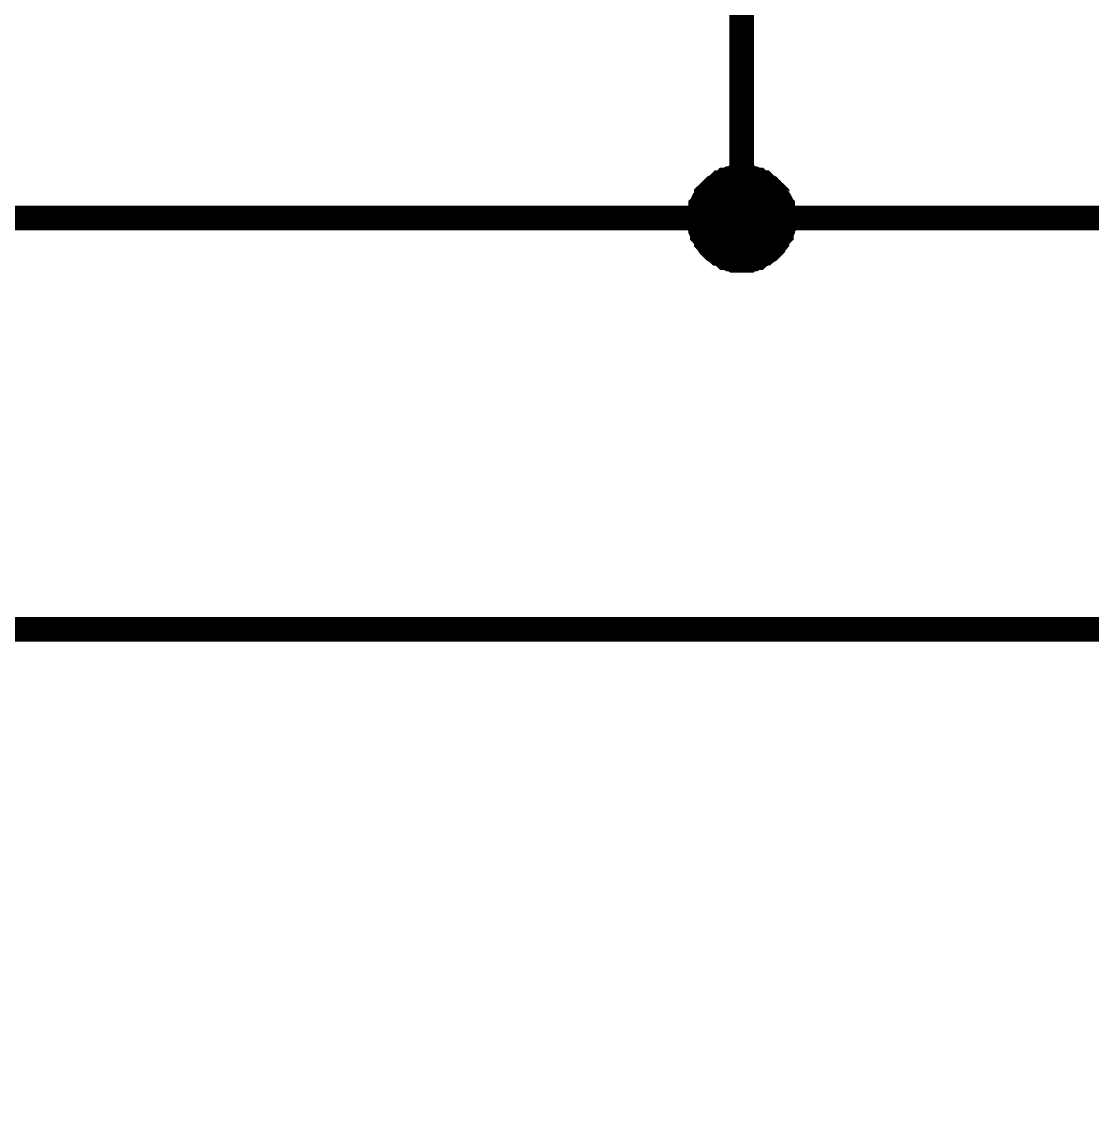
# Model space of a CAD drawing. Header units: millimetres. Extents: x -2024 to 917, y -725 to 13.
# Drawn here: x -1907.67 to -1894.66, y -197.52 to -184.27 of the extents above; entities that cross this region are included whole.
import ezdxf

# ---------------------------------------------------------------- set-up
doc = ezdxf.new("R2010")
doc.units = ezdxf.units.MM

msp = doc.modelspace()

# ---------------------------------------------------------------- linework, layer by layer
at = {"color": 7}
for points, const_width in [([(-1898.921, -176.673), (-1898.921, -186.658), (-1886.425, -186.658), (-1886.425, -176.673)], 0.3), ([(-1899.434, -186.658), (-1899.434, -186.641), (-1899.434, -186.608), (-1899.434, -186.592), (-1899.418, -186.559), (-1899.418, -186.542), (-1899.418, -186.509), (-1899.401, -186.492), (-1899.401, -186.476), (-1899.385, -186.443), (-1899.368, -186.426), (-1899.352, -186.41), (-1899.352, -186.376), (-1899.335, -186.36), (-1899.318, -186.343), (-1899.302, -186.327), (-1899.285, -186.31), (-1899.269, -186.294), (-1899.252, -186.277), (-1899.219, -186.26), (-1899.203, -186.244), (-1899.186, -186.227), (-1899.169, -186.227), (-1899.136, -186.211), (-1899.12, -186.194), (-1899.103, -186.194), (-1899.07, -186.178), (-1899.054, -186.178), (-1899.021, -186.178), (-1899.004, -186.161), (-1898.971, -186.161), (-1898.954, -186.161), (-1898.921, -186.161)], 0.3), ([(-1899.434, -186.658), (-1899.434, -186.641), (-1899.434, -186.608), (-1899.434, -186.592), (-1899.418, -186.559), (-1899.418, -186.542), (-1899.418, -186.509), (-1899.401, -186.492), (-1899.401, -186.476), (-1899.385, -186.443), (-1899.368, -186.426), (-1899.352, -186.41), (-1899.352, -186.376), (-1899.335, -186.36), (-1899.318, -186.343), (-1899.302, -186.327), (-1899.285, -186.31), (-1899.269, -186.294), (-1899.252, -186.277), (-1899.219, -186.26), (-1899.203, -186.244), (-1899.186, -186.227), (-1899.169, -186.227), (-1899.136, -186.211), (-1899.12, -186.194), (-1899.103, -186.194), (-1899.07, -186.178), (-1899.054, -186.178), (-1899.021, -186.178), (-1899.004, -186.161), (-1898.971, -186.161), (-1898.954, -186.161), (-1898.921, -186.161)], 0.3), ([(-1899.434, -186.658), (-1899.434, -186.641), (-1899.434, -186.608), (-1899.434, -186.592), (-1899.418, -186.559), (-1899.418, -186.542), (-1899.418, -186.509), (-1899.401, -186.492), (-1899.401, -186.476), (-1899.385, -186.443), (-1899.368, -186.426), (-1899.352, -186.41), (-1899.352, -186.376), (-1899.335, -186.36), (-1899.318, -186.343), (-1899.302, -186.327), (-1899.285, -186.31), (-1899.269, -186.294), (-1899.252, -186.277), (-1899.219, -186.26), (-1899.203, -186.244), (-1899.186, -186.227), (-1899.169, -186.227), (-1899.136, -186.211), (-1899.12, -186.194), (-1899.103, -186.194), (-1899.07, -186.178), (-1899.054, -186.178), (-1899.021, -186.178), (-1899.004, -186.161), (-1898.971, -186.161), (-1898.954, -186.161), (-1898.921, -186.161)], 0.3), ([(-1899.434, -186.658), (-1899.434, -186.641), (-1899.434, -186.608), (-1899.434, -186.592), (-1899.418, -186.559), (-1899.418, -186.542), (-1899.418, -186.509), (-1899.401, -186.492), (-1899.401, -186.476), (-1899.385, -186.443), (-1899.368, -186.426), (-1899.352, -186.41), (-1899.352, -186.376), (-1899.335, -186.36), (-1899.318, -186.343), (-1899.302, -186.327), (-1899.285, -186.31), (-1899.269, -186.294), (-1899.252, -186.277), (-1899.219, -186.26), (-1899.203, -186.244), (-1899.186, -186.227), (-1899.169, -186.227), (-1899.136, -186.211), (-1899.12, -186.194), (-1899.103, -186.194), (-1899.07, -186.178), (-1899.054, -186.178), (-1899.021, -186.178), (-1899.004, -186.161), (-1898.971, -186.161), (-1898.954, -186.161), (-1898.921, -186.161)], 0.3), ([(-1898.921, -186.161), (-1898.921, -186.161)], 0.3), ([(-1898.921, -186.161), (-1898.888, -186.161), (-1898.872, -186.161), (-1898.838, -186.161), (-1898.822, -186.178), (-1898.789, -186.178), (-1898.772, -186.178), (-1898.739, -186.194), (-1898.723, -186.194), (-1898.706, -186.211), (-1898.673, -186.227), (-1898.656, -186.227), (-1898.64, -186.244), (-1898.623, -186.26), (-1898.59, -186.277), (-1898.574, -186.294), (-1898.557, -186.31), (-1898.541, -186.327), (-1898.524, -186.343), (-1898.507, -186.36), (-1898.491, -186.376), (-1898.491, -186.41), (-1898.474, -186.426), (-1898.458, -186.443), (-1898.441, -186.476), (-1898.441, -186.492), (-1898.425, -186.509), (-1898.425, -186.542), (-1898.425, -186.559), (-1898.408, -186.592), (-1898.408, -186.608), (-1898.408, -186.641), (-1898.408, -186.658)], 0.3), ([(-1898.921, -186.161), (-1898.921, -186.161)], 0.3), ([(-1898.921, -186.161), (-1898.888, -186.161), (-1898.872, -186.161), (-1898.838, -186.161), (-1898.822, -186.178), (-1898.789, -186.178), (-1898.772, -186.178), (-1898.739, -186.194), (-1898.723, -186.194), (-1898.706, -186.211), (-1898.673, -186.227), (-1898.656, -186.227), (-1898.64, -186.244), (-1898.623, -186.26), (-1898.59, -186.277), (-1898.574, -186.294), (-1898.557, -186.31), (-1898.541, -186.327), (-1898.524, -186.343), (-1898.507, -186.36), (-1898.491, -186.376), (-1898.491, -186.41), (-1898.474, -186.426), (-1898.458, -186.443), (-1898.441, -186.476), (-1898.441, -186.492), (-1898.425, -186.509), (-1898.425, -186.542), (-1898.425, -186.559), (-1898.408, -186.592), (-1898.408, -186.608), (-1898.408, -186.641), (-1898.408, -186.658)], 0.3), ([(-1898.921, -186.161), (-1898.921, -186.161)], 0.3), ([(-1898.921, -186.161), (-1898.888, -186.161), (-1898.872, -186.161), (-1898.838, -186.161), (-1898.822, -186.178), (-1898.789, -186.178), (-1898.772, -186.178), (-1898.739, -186.194), (-1898.723, -186.194), (-1898.706, -186.211), (-1898.673, -186.227), (-1898.656, -186.227), (-1898.64, -186.244), (-1898.623, -186.26), (-1898.59, -186.277), (-1898.574, -186.294), (-1898.557, -186.31), (-1898.541, -186.327), (-1898.524, -186.343), (-1898.507, -186.36), (-1898.491, -186.376), (-1898.491, -186.41), (-1898.474, -186.426), (-1898.458, -186.443), (-1898.441, -186.476), (-1898.441, -186.492), (-1898.425, -186.509), (-1898.425, -186.542), (-1898.425, -186.559), (-1898.408, -186.592), (-1898.408, -186.608), (-1898.408, -186.641), (-1898.408, -186.658)], 0.3), ([(-1898.921, -186.161), (-1898.921, -186.161)], 0.3), ([(-1898.921, -186.161), (-1898.888, -186.161), (-1898.872, -186.161), (-1898.838, -186.161), (-1898.822, -186.178), (-1898.789, -186.178), (-1898.772, -186.178), (-1898.739, -186.194), (-1898.723, -186.194), (-1898.706, -186.211), (-1898.673, -186.227), (-1898.656, -186.227), (-1898.64, -186.244), (-1898.623, -186.26), (-1898.59, -186.277), (-1898.574, -186.294), (-1898.557, -186.31), (-1898.541, -186.327), (-1898.524, -186.343), (-1898.507, -186.36), (-1898.491, -186.376), (-1898.491, -186.41), (-1898.474, -186.426), (-1898.458, -186.443), (-1898.441, -186.476), (-1898.441, -186.492), (-1898.425, -186.509), (-1898.425, -186.542), (-1898.425, -186.559), (-1898.408, -186.592), (-1898.408, -186.608), (-1898.408, -186.641), (-1898.408, -186.658)], 0.3), ([(-1899.434, -186.658), (-1899.434, -186.641), (-1899.434, -186.608), (-1899.434, -186.592), (-1899.418, -186.559), (-1899.418, -186.542), (-1899.418, -186.509), (-1899.401, -186.492), (-1899.401, -186.476), (-1899.385, -186.443), (-1899.368, -186.426), (-1899.352, -186.41), (-1899.352, -186.376), (-1899.335, -186.36), (-1899.318, -186.343), (-1899.302, -186.327), (-1899.285, -186.31), (-1899.269, -186.294), (-1899.252, -186.277), (-1899.219, -186.26), (-1899.203, -186.244), (-1899.186, -186.227), (-1899.169, -186.227), (-1899.136, -186.211), (-1899.12, -186.194), (-1899.103, -186.194), (-1899.07, -186.178), (-1899.054, -186.178), (-1899.021, -186.178), (-1899.004, -186.161), (-1898.971, -186.161), (-1898.954, -186.161), (-1898.921, -186.161)], 0.0991), ([(-1899.434, -186.658), (-1899.434, -186.641), (-1899.434, -186.608), (-1899.434, -186.592), (-1899.418, -186.559), (-1899.418, -186.542), (-1899.418, -186.509), (-1899.401, -186.492), (-1899.401, -186.476), (-1899.385, -186.443), (-1899.368, -186.426), (-1899.352, -186.41), (-1899.352, -186.376), (-1899.335, -186.36), (-1899.318, -186.343), (-1899.302, -186.327), (-1899.285, -186.31), (-1899.269, -186.294), (-1899.252, -186.277), (-1899.219, -186.26), (-1899.203, -186.244), (-1899.186, -186.227), (-1899.169, -186.227), (-1899.136, -186.211), (-1899.12, -186.194), (-1899.103, -186.194), (-1899.07, -186.178), (-1899.054, -186.178), (-1899.021, -186.178), (-1899.004, -186.161), (-1898.971, -186.161), (-1898.954, -186.161), (-1898.921, -186.161)], 0.0991), ([(-1899.434, -186.658), (-1899.434, -186.641), (-1899.434, -186.608), (-1899.434, -186.592), (-1899.418, -186.559), (-1899.418, -186.542), (-1899.418, -186.509), (-1899.401, -186.492), (-1899.401, -186.476), (-1899.385, -186.443), (-1899.368, -186.426), (-1899.352, -186.41), (-1899.352, -186.376), (-1899.335, -186.36), (-1899.318, -186.343), (-1899.302, -186.327), (-1899.285, -186.31), (-1899.269, -186.294), (-1899.252, -186.277), (-1899.219, -186.26), (-1899.203, -186.244), (-1899.186, -186.227), (-1899.169, -186.227), (-1899.136, -186.211), (-1899.12, -186.194), (-1899.103, -186.194), (-1899.07, -186.178), (-1899.054, -186.178), (-1899.021, -186.178), (-1899.004, -186.161), (-1898.971, -186.161), (-1898.954, -186.161), (-1898.921, -186.161)], 0.0991), ([(-1899.434, -186.658), (-1899.434, -186.641), (-1899.434, -186.608), (-1899.434, -186.592), (-1899.418, -186.559), (-1899.418, -186.542), (-1899.418, -186.509), (-1899.401, -186.492), (-1899.401, -186.476), (-1899.385, -186.443), (-1899.368, -186.426), (-1899.352, -186.41), (-1899.352, -186.376), (-1899.335, -186.36), (-1899.318, -186.343), (-1899.302, -186.327), (-1899.285, -186.31), (-1899.269, -186.294), (-1899.252, -186.277), (-1899.219, -186.26), (-1899.203, -186.244), (-1899.186, -186.227), (-1899.169, -186.227), (-1899.136, -186.211), (-1899.12, -186.194), (-1899.103, -186.194), (-1899.07, -186.178), (-1899.054, -186.178), (-1899.021, -186.178), (-1899.004, -186.161), (-1898.971, -186.161), (-1898.954, -186.161), (-1898.921, -186.161)], 0.0991), ([(-1898.921, -186.161), (-1898.921, -186.161)], 0.0991), ([(-1898.921, -186.161), (-1898.888, -186.161), (-1898.872, -186.161), (-1898.838, -186.161), (-1898.822, -186.178), (-1898.789, -186.178), (-1898.772, -186.178), (-1898.739, -186.194), (-1898.723, -186.194), (-1898.706, -186.211), (-1898.673, -186.227), (-1898.656, -186.227), (-1898.64, -186.244), (-1898.623, -186.26), (-1898.59, -186.277), (-1898.574, -186.294), (-1898.557, -186.31), (-1898.541, -186.327), (-1898.524, -186.343), (-1898.507, -186.36), (-1898.491, -186.376), (-1898.491, -186.41), (-1898.474, -186.426), (-1898.458, -186.443), (-1898.441, -186.476), (-1898.441, -186.492), (-1898.425, -186.509), (-1898.425, -186.542), (-1898.425, -186.559), (-1898.408, -186.592), (-1898.408, -186.608), (-1898.408, -186.641), (-1898.408, -186.658)], 0.0991), ([(-1898.921, -186.161), (-1898.921, -186.161)], 0.0991), ([(-1898.921, -186.161), (-1898.888, -186.161), (-1898.872, -186.161), (-1898.838, -186.161), (-1898.822, -186.178), (-1898.789, -186.178), (-1898.772, -186.178), (-1898.739, -186.194), (-1898.723, -186.194), (-1898.706, -186.211), (-1898.673, -186.227), (-1898.656, -186.227), (-1898.64, -186.244), (-1898.623, -186.26), (-1898.59, -186.277), (-1898.574, -186.294), (-1898.557, -186.31), (-1898.541, -186.327), (-1898.524, -186.343), (-1898.507, -186.36), (-1898.491, -186.376), (-1898.491, -186.41), (-1898.474, -186.426), (-1898.458, -186.443), (-1898.441, -186.476), (-1898.441, -186.492), (-1898.425, -186.509), (-1898.425, -186.542), (-1898.425, -186.559), (-1898.408, -186.592), (-1898.408, -186.608), (-1898.408, -186.641), (-1898.408, -186.658)], 0.0991), ([(-1898.921, -186.161), (-1898.921, -186.161)], 0.0991), ([(-1898.921, -186.161), (-1898.888, -186.161), (-1898.872, -186.161), (-1898.838, -186.161), (-1898.822, -186.178), (-1898.789, -186.178), (-1898.772, -186.178), (-1898.739, -186.194), (-1898.723, -186.194), (-1898.706, -186.211), (-1898.673, -186.227), (-1898.656, -186.227), (-1898.64, -186.244), (-1898.623, -186.26), (-1898.59, -186.277), (-1898.574, -186.294), (-1898.557, -186.31), (-1898.541, -186.327), (-1898.524, -186.343), (-1898.507, -186.36), (-1898.491, -186.376), (-1898.491, -186.41), (-1898.474, -186.426), (-1898.458, -186.443), (-1898.441, -186.476), (-1898.441, -186.492), (-1898.425, -186.509), (-1898.425, -186.542), (-1898.425, -186.559), (-1898.408, -186.592), (-1898.408, -186.608), (-1898.408, -186.641), (-1898.408, -186.658)], 0.0991), ([(-1898.921, -186.161), (-1898.921, -186.161)], 0.0991), ([(-1898.921, -186.161), (-1898.888, -186.161), (-1898.872, -186.161), (-1898.838, -186.161), (-1898.822, -186.178), (-1898.789, -186.178), (-1898.772, -186.178), (-1898.739, -186.194), (-1898.723, -186.194), (-1898.706, -186.211), (-1898.673, -186.227), (-1898.656, -186.227), (-1898.64, -186.244), (-1898.623, -186.26), (-1898.59, -186.277), (-1898.574, -186.294), (-1898.557, -186.31), (-1898.541, -186.327), (-1898.524, -186.343), (-1898.507, -186.36), (-1898.491, -186.376), (-1898.491, -186.41), (-1898.474, -186.426), (-1898.458, -186.443), (-1898.441, -186.476), (-1898.441, -186.492), (-1898.425, -186.509), (-1898.425, -186.542), (-1898.425, -186.559), (-1898.408, -186.592), (-1898.408, -186.608), (-1898.408, -186.641), (-1898.408, -186.658)], 0.0991), ([(-1968.883, -221.663), (-1961.402, -221.663), (-1961.402, -186.658), (-1898.921, -186.658)], 0.3), ([(-1898.921, -187.171), (-1898.954, -187.171), (-1898.971, -187.171), (-1899.004, -187.171), (-1899.021, -187.155), (-1899.054, -187.155), (-1899.07, -187.155), (-1899.103, -187.138), (-1899.12, -187.138), (-1899.136, -187.122), (-1899.169, -187.105), (-1899.186, -187.088), (-1899.203, -187.088), (-1899.219, -187.072), (-1899.252, -187.055), (-1899.269, -187.039), (-1899.285, -187.022), (-1899.302, -187.006), (-1899.318, -186.989), (-1899.335, -186.956), (-1899.352, -186.939), (-1899.352, -186.923), (-1899.368, -186.906), (-1899.385, -186.873), (-1899.401, -186.857), (-1899.401, -186.84), (-1899.418, -186.807), (-1899.418, -186.79), (-1899.418, -186.757), (-1899.434, -186.741), (-1899.434, -186.708), (-1899.434, -186.691), (-1899.434, -186.658)], 0.3), ([(-1899.434, -186.658), (-1899.434, -186.658)], 0.3), ([(-1898.921, -187.171), (-1898.954, -187.171), (-1898.971, -187.171), (-1899.004, -187.171), (-1899.021, -187.155), (-1899.054, -187.155), (-1899.07, -187.155), (-1899.103, -187.138), (-1899.12, -187.138), (-1899.136, -187.122), (-1899.169, -187.105), (-1899.186, -187.088), (-1899.203, -187.088), (-1899.219, -187.072), (-1899.252, -187.055), (-1899.269, -187.039), (-1899.285, -187.022), (-1899.302, -187.006), (-1899.318, -186.989), (-1899.335, -186.956), (-1899.352, -186.939), (-1899.352, -186.923), (-1899.368, -186.906), (-1899.385, -186.873), (-1899.401, -186.857), (-1899.401, -186.84), (-1899.418, -186.807), (-1899.418, -186.79), (-1899.418, -186.757), (-1899.434, -186.741), (-1899.434, -186.708), (-1899.434, -186.691), (-1899.434, -186.658)], 0.3), ([(-1899.434, -186.658), (-1899.434, -186.658)], 0.3), ([(-1898.921, -187.171), (-1898.954, -187.171), (-1898.971, -187.171), (-1899.004, -187.171), (-1899.021, -187.155), (-1899.054, -187.155), (-1899.07, -187.155), (-1899.103, -187.138), (-1899.12, -187.138), (-1899.136, -187.122), (-1899.169, -187.105), (-1899.186, -187.088), (-1899.203, -187.088), (-1899.219, -187.072), (-1899.252, -187.055), (-1899.269, -187.039), (-1899.285, -187.022), (-1899.302, -187.006), (-1899.318, -186.989), (-1899.335, -186.956), (-1899.352, -186.939), (-1899.352, -186.923), (-1899.368, -186.906), (-1899.385, -186.873), (-1899.401, -186.857), (-1899.401, -186.84), (-1899.418, -186.807), (-1899.418, -186.79), (-1899.418, -186.757), (-1899.434, -186.741), (-1899.434, -186.708), (-1899.434, -186.691), (-1899.434, -186.658)], 0.3), ([(-1899.434, -186.658), (-1899.434, -186.658)], 0.3), ([(-1898.921, -187.171), (-1898.954, -187.171), (-1898.971, -187.171), (-1899.004, -187.171), (-1899.021, -187.155), (-1899.054, -187.155), (-1899.07, -187.155), (-1899.103, -187.138), (-1899.12, -187.138), (-1899.136, -187.122), (-1899.169, -187.105), (-1899.186, -187.088), (-1899.203, -187.088), (-1899.219, -187.072), (-1899.252, -187.055), (-1899.269, -187.039), (-1899.285, -187.022), (-1899.302, -187.006), (-1899.318, -186.989), (-1899.335, -186.956), (-1899.352, -186.939), (-1899.352, -186.923), (-1899.368, -186.906), (-1899.385, -186.873), (-1899.401, -186.857), (-1899.401, -186.84), (-1899.418, -186.807), (-1899.418, -186.79), (-1899.418, -186.757), (-1899.434, -186.741), (-1899.434, -186.708), (-1899.434, -186.691), (-1899.434, -186.658)], 0.3), ([(-1899.434, -186.658), (-1899.434, -186.658)], 0.3), ([(-1898.408, -186.658), (-1898.408, -186.691), (-1898.408, -186.708), (-1898.408, -186.741), (-1898.425, -186.757), (-1898.425, -186.79), (-1898.425, -186.807), (-1898.441, -186.84), (-1898.441, -186.857), (-1898.458, -186.873), (-1898.474, -186.906), (-1898.491, -186.923), (-1898.491, -186.939), (-1898.507, -186.956), (-1898.524, -186.989), (-1898.541, -187.006), (-1898.557, -187.022), (-1898.574, -187.039), (-1898.59, -187.055), (-1898.623, -187.072), (-1898.64, -187.088), (-1898.656, -187.088), (-1898.673, -187.105), (-1898.706, -187.122), (-1898.723, -187.138), (-1898.739, -187.138), (-1898.772, -187.155), (-1898.789, -187.155), (-1898.822, -187.155), (-1898.838, -187.171), (-1898.872, -187.171), (-1898.888, -187.171), (-1898.921, -187.171)], 0.3), ([(-1898.408, -186.658), (-1898.408, -186.691), (-1898.408, -186.708), (-1898.408, -186.741), (-1898.425, -186.757), (-1898.425, -186.79), (-1898.425, -186.807), (-1898.441, -186.84), (-1898.441, -186.857), (-1898.458, -186.873), (-1898.474, -186.906), (-1898.491, -186.923), (-1898.491, -186.939), (-1898.507, -186.956), (-1898.524, -186.989), (-1898.541, -187.006), (-1898.557, -187.022), (-1898.574, -187.039), (-1898.59, -187.055), (-1898.623, -187.072), (-1898.64, -187.088), (-1898.656, -187.088), (-1898.673, -187.105), (-1898.706, -187.122), (-1898.723, -187.138), (-1898.739, -187.138), (-1898.772, -187.155), (-1898.789, -187.155), (-1898.822, -187.155), (-1898.838, -187.171), (-1898.872, -187.171), (-1898.888, -187.171), (-1898.921, -187.171)], 0.3), ([(-1898.408, -186.658), (-1898.408, -186.691), (-1898.408, -186.708), (-1898.408, -186.741), (-1898.425, -186.757), (-1898.425, -186.79), (-1898.425, -186.807), (-1898.441, -186.84), (-1898.441, -186.857), (-1898.458, -186.873), (-1898.474, -186.906), (-1898.491, -186.923), (-1898.491, -186.939), (-1898.507, -186.956), (-1898.524, -186.989), (-1898.541, -187.006), (-1898.557, -187.022), (-1898.574, -187.039), (-1898.59, -187.055), (-1898.623, -187.072), (-1898.64, -187.088), (-1898.656, -187.088), (-1898.673, -187.105), (-1898.706, -187.122), (-1898.723, -187.138), (-1898.739, -187.138), (-1898.772, -187.155), (-1898.789, -187.155), (-1898.822, -187.155), (-1898.838, -187.171), (-1898.872, -187.171), (-1898.888, -187.171), (-1898.921, -187.171)], 0.3), ([(-1898.408, -186.658), (-1898.408, -186.691), (-1898.408, -186.708), (-1898.408, -186.741), (-1898.425, -186.757), (-1898.425, -186.79), (-1898.425, -186.807), (-1898.441, -186.84), (-1898.441, -186.857), (-1898.458, -186.873), (-1898.474, -186.906), (-1898.491, -186.923), (-1898.491, -186.939), (-1898.507, -186.956), (-1898.524, -186.989), (-1898.541, -187.006), (-1898.557, -187.022), (-1898.574, -187.039), (-1898.59, -187.055), (-1898.623, -187.072), (-1898.64, -187.088), (-1898.656, -187.088), (-1898.673, -187.105), (-1898.706, -187.122), (-1898.723, -187.138), (-1898.739, -187.138), (-1898.772, -187.155), (-1898.789, -187.155), (-1898.822, -187.155), (-1898.838, -187.171), (-1898.872, -187.171), (-1898.888, -187.171), (-1898.921, -187.171)], 0.3), ([(-1898.408, -186.658), (-1898.408, -186.658), (-1898.408, -186.658), (-1898.408, -186.658), (-1898.408, -186.658), (-1898.408, -186.658), (-1898.408, -186.658), (-1898.408, -186.658), (-1898.408, -186.658), (-1898.408, -186.658), (-1898.408, -186.658), (-1898.408, -186.658), (-1898.408, -186.658), (-1898.408, -186.658), (-1898.408, -186.658), (-1898.408, -186.658), (-1898.408, -186.658), (-1898.408, -186.658), (-1898.408, -186.658), (-1898.408, -186.658), (-1898.408, -186.658), (-1898.408, -186.658), (-1898.408, -186.658), (-1898.408, -186.658), (-1898.408, -186.658), (-1898.408, -186.658), (-1898.408, -186.658), (-1898.408, -186.658), (-1898.408, -186.658), (-1898.408, -186.658), (-1898.408, -186.658), (-1898.408, -186.658), (-1898.408, -186.658)], 0.3), ([(-1898.408, -186.658), (-1898.408, -186.658)], 0.3), ([(-1898.408, -186.658), (-1898.408, -186.658), (-1898.408, -186.658), (-1898.408, -186.658), (-1898.408, -186.658), (-1898.408, -186.658), (-1898.408, -186.658), (-1898.408, -186.658), (-1898.408, -186.658), (-1898.408, -186.658), (-1898.408, -186.658), (-1898.408, -186.658), (-1898.408, -186.658), (-1898.408, -186.658), (-1898.408, -186.658), (-1898.408, -186.658), (-1898.408, -186.658), (-1898.408, -186.658), (-1898.408, -186.658), (-1898.408, -186.658), (-1898.408, -186.658), (-1898.408, -186.658), (-1898.408, -186.658), (-1898.408, -186.658), (-1898.408, -186.658), (-1898.408, -186.658), (-1898.408, -186.658), (-1898.408, -186.658), (-1898.408, -186.658), (-1898.408, -186.658), (-1898.408, -186.658), (-1898.408, -186.658), (-1898.408, -186.658)], 0.3), ([(-1898.408, -186.658), (-1898.408, -186.658)], 0.3), ([(-1898.408, -186.658), (-1898.408, -186.658), (-1898.408, -186.658), (-1898.408, -186.658), (-1898.408, -186.658), (-1898.408, -186.658), (-1898.408, -186.658), (-1898.408, -186.658), (-1898.408, -186.658), (-1898.408, -186.658), (-1898.408, -186.658), (-1898.408, -186.658), (-1898.408, -186.658), (-1898.408, -186.658), (-1898.408, -186.658), (-1898.408, -186.658), (-1898.408, -186.658), (-1898.408, -186.658), (-1898.408, -186.658), (-1898.408, -186.658), (-1898.408, -186.658), (-1898.408, -186.658), (-1898.408, -186.658), (-1898.408, -186.658), (-1898.408, -186.658), (-1898.408, -186.658), (-1898.408, -186.658), (-1898.408, -186.658), (-1898.408, -186.658), (-1898.408, -186.658), (-1898.408, -186.658), (-1898.408, -186.658), (-1898.408, -186.658)], 0.3), ([(-1898.408, -186.658), (-1898.408, -186.658)], 0.3), ([(-1898.408, -186.658), (-1898.408, -186.658), (-1898.408, -186.658), (-1898.408, -186.658), (-1898.408, -186.658), (-1898.408, -186.658), (-1898.408, -186.658), (-1898.408, -186.658), (-1898.408, -186.658), (-1898.408, -186.658), (-1898.408, -186.658), (-1898.408, -186.658), (-1898.408, -186.658), (-1898.408, -186.658), (-1898.408, -186.658), (-1898.408, -186.658), (-1898.408, -186.658), (-1898.408, -186.658), (-1898.408, -186.658), (-1898.408, -186.658), (-1898.408, -186.658), (-1898.408, -186.658), (-1898.408, -186.658), (-1898.408, -186.658), (-1898.408, -186.658), (-1898.408, -186.658), (-1898.408, -186.658), (-1898.408, -186.658), (-1898.408, -186.658), (-1898.408, -186.658), (-1898.408, -186.658), (-1898.408, -186.658), (-1898.408, -186.658)], 0.3), ([(-1898.408, -186.658), (-1898.408, -186.658)], 0.3), ([(-1898.921, -187.171), (-1898.954, -187.171), (-1898.971, -187.171), (-1899.004, -187.171), (-1899.021, -187.155), (-1899.054, -187.155), (-1899.07, -187.155), (-1899.103, -187.138), (-1899.12, -187.138), (-1899.136, -187.122), (-1899.169, -187.105), (-1899.186, -187.088), (-1899.203, -187.088), (-1899.219, -187.072), (-1899.252, -187.055), (-1899.269, -187.039), (-1899.285, -187.022), (-1899.302, -187.006), (-1899.318, -186.989), (-1899.335, -186.956), (-1899.352, -186.939), (-1899.352, -186.923), (-1899.368, -186.906), (-1899.385, -186.873), (-1899.401, -186.857), (-1899.401, -186.84), (-1899.418, -186.807), (-1899.418, -186.79), (-1899.418, -186.757), (-1899.434, -186.741), (-1899.434, -186.708), (-1899.434, -186.691), (-1899.434, -186.658)], 0.0991), ([(-1899.434, -186.658), (-1899.434, -186.658)], 0.0991), ([(-1898.921, -187.171), (-1898.954, -187.171), (-1898.971, -187.171), (-1899.004, -187.171), (-1899.021, -187.155), (-1899.054, -187.155), (-1899.07, -187.155), (-1899.103, -187.138), (-1899.12, -187.138), (-1899.136, -187.122), (-1899.169, -187.105), (-1899.186, -187.088), (-1899.203, -187.088), (-1899.219, -187.072), (-1899.252, -187.055), (-1899.269, -187.039), (-1899.285, -187.022), (-1899.302, -187.006), (-1899.318, -186.989), (-1899.335, -186.956), (-1899.352, -186.939), (-1899.352, -186.923), (-1899.368, -186.906), (-1899.385, -186.873), (-1899.401, -186.857), (-1899.401, -186.84), (-1899.418, -186.807), (-1899.418, -186.79), (-1899.418, -186.757), (-1899.434, -186.741), (-1899.434, -186.708), (-1899.434, -186.691), (-1899.434, -186.658)], 0.0991), ([(-1899.434, -186.658), (-1899.434, -186.658)], 0.0991), ([(-1898.921, -187.171), (-1898.954, -187.171), (-1898.971, -187.171), (-1899.004, -187.171), (-1899.021, -187.155), (-1899.054, -187.155), (-1899.07, -187.155), (-1899.103, -187.138), (-1899.12, -187.138), (-1899.136, -187.122), (-1899.169, -187.105), (-1899.186, -187.088), (-1899.203, -187.088), (-1899.219, -187.072), (-1899.252, -187.055), (-1899.269, -187.039), (-1899.285, -187.022), (-1899.302, -187.006), (-1899.318, -186.989), (-1899.335, -186.956), (-1899.352, -186.939), (-1899.352, -186.923), (-1899.368, -186.906), (-1899.385, -186.873), (-1899.401, -186.857), (-1899.401, -186.84), (-1899.418, -186.807), (-1899.418, -186.79), (-1899.418, -186.757), (-1899.434, -186.741), (-1899.434, -186.708), (-1899.434, -186.691), (-1899.434, -186.658)], 0.0991), ([(-1899.434, -186.658), (-1899.434, -186.658)], 0.0991), ([(-1898.921, -187.171), (-1898.954, -187.171), (-1898.971, -187.171), (-1899.004, -187.171), (-1899.021, -187.155), (-1899.054, -187.155), (-1899.07, -187.155), (-1899.103, -187.138), (-1899.12, -187.138), (-1899.136, -187.122), (-1899.169, -187.105), (-1899.186, -187.088), (-1899.203, -187.088), (-1899.219, -187.072), (-1899.252, -187.055), (-1899.269, -187.039), (-1899.285, -187.022), (-1899.302, -187.006), (-1899.318, -186.989), (-1899.335, -186.956), (-1899.352, -186.939), (-1899.352, -186.923), (-1899.368, -186.906), (-1899.385, -186.873), (-1899.401, -186.857), (-1899.401, -186.84), (-1899.418, -186.807), (-1899.418, -186.79), (-1899.418, -186.757), (-1899.434, -186.741), (-1899.434, -186.708), (-1899.434, -186.691), (-1899.434, -186.658)], 0.0991), ([(-1899.434, -186.658), (-1899.434, -186.658)], 0.0991), ([(-1898.408, -186.658), (-1898.408, -186.691), (-1898.408, -186.708), (-1898.408, -186.741), (-1898.425, -186.757), (-1898.425, -186.79), (-1898.425, -186.807), (-1898.441, -186.84), (-1898.441, -186.857), (-1898.458, -186.873), (-1898.474, -186.906), (-1898.491, -186.923), (-1898.491, -186.939), (-1898.507, -186.956), (-1898.524, -186.989), (-1898.541, -187.006), (-1898.557, -187.022), (-1898.574, -187.039), (-1898.59, -187.055), (-1898.623, -187.072), (-1898.64, -187.088), (-1898.656, -187.088), (-1898.673, -187.105), (-1898.706, -187.122), (-1898.723, -187.138), (-1898.739, -187.138), (-1898.772, -187.155), (-1898.789, -187.155), (-1898.822, -187.155), (-1898.838, -187.171), (-1898.872, -187.171), (-1898.888, -187.171), (-1898.921, -187.171)], 0.0991), ([(-1898.408, -186.658), (-1898.408, -186.691), (-1898.408, -186.708), (-1898.408, -186.741), (-1898.425, -186.757), (-1898.425, -186.79), (-1898.425, -186.807), (-1898.441, -186.84), (-1898.441, -186.857), (-1898.458, -186.873), (-1898.474, -186.906), (-1898.491, -186.923), (-1898.491, -186.939), (-1898.507, -186.956), (-1898.524, -186.989), (-1898.541, -187.006), (-1898.557, -187.022), (-1898.574, -187.039), (-1898.59, -187.055), (-1898.623, -187.072), (-1898.64, -187.088), (-1898.656, -187.088), (-1898.673, -187.105), (-1898.706, -187.122), (-1898.723, -187.138), (-1898.739, -187.138), (-1898.772, -187.155), (-1898.789, -187.155), (-1898.822, -187.155), (-1898.838, -187.171), (-1898.872, -187.171), (-1898.888, -187.171), (-1898.921, -187.171)], 0.0991), ([(-1898.408, -186.658), (-1898.408, -186.691), (-1898.408, -186.708), (-1898.408, -186.741), (-1898.425, -186.757), (-1898.425, -186.79), (-1898.425, -186.807), (-1898.441, -186.84), (-1898.441, -186.857), (-1898.458, -186.873), (-1898.474, -186.906), (-1898.491, -186.923), (-1898.491, -186.939), (-1898.507, -186.956), (-1898.524, -186.989), (-1898.541, -187.006), (-1898.557, -187.022), (-1898.574, -187.039), (-1898.59, -187.055), (-1898.623, -187.072), (-1898.64, -187.088), (-1898.656, -187.088), (-1898.673, -187.105), (-1898.706, -187.122), (-1898.723, -187.138), (-1898.739, -187.138), (-1898.772, -187.155), (-1898.789, -187.155), (-1898.822, -187.155), (-1898.838, -187.171), (-1898.872, -187.171), (-1898.888, -187.171), (-1898.921, -187.171)], 0.0991), ([(-1898.408, -186.658), (-1898.408, -186.691), (-1898.408, -186.708), (-1898.408, -186.741), (-1898.425, -186.757), (-1898.425, -186.79), (-1898.425, -186.807), (-1898.441, -186.84), (-1898.441, -186.857), (-1898.458, -186.873), (-1898.474, -186.906), (-1898.491, -186.923), (-1898.491, -186.939), (-1898.507, -186.956), (-1898.524, -186.989), (-1898.541, -187.006), (-1898.557, -187.022), (-1898.574, -187.039), (-1898.59, -187.055), (-1898.623, -187.072), (-1898.64, -187.088), (-1898.656, -187.088), (-1898.673, -187.105), (-1898.706, -187.122), (-1898.723, -187.138), (-1898.739, -187.138), (-1898.772, -187.155), (-1898.789, -187.155), (-1898.822, -187.155), (-1898.838, -187.171), (-1898.872, -187.171), (-1898.888, -187.171), (-1898.921, -187.171)], 0.0991), ([(-1898.408, -186.658), (-1898.408, -186.658), (-1898.408, -186.658), (-1898.408, -186.658), (-1898.408, -186.658), (-1898.408, -186.658), (-1898.408, -186.658), (-1898.408, -186.658), (-1898.408, -186.658), (-1898.408, -186.658), (-1898.408, -186.658), (-1898.408, -186.658), (-1898.408, -186.658), (-1898.408, -186.658), (-1898.408, -186.658), (-1898.408, -186.658), (-1898.408, -186.658), (-1898.408, -186.658), (-1898.408, -186.658), (-1898.408, -186.658), (-1898.408, -186.658), (-1898.408, -186.658), (-1898.408, -186.658), (-1898.408, -186.658), (-1898.408, -186.658), (-1898.408, -186.658), (-1898.408, -186.658), (-1898.408, -186.658), (-1898.408, -186.658), (-1898.408, -186.658), (-1898.408, -186.658), (-1898.408, -186.658), (-1898.408, -186.658)], 0.0991), ([(-1898.408, -186.658), (-1898.408, -186.658)], 0.0991), ([(-1898.408, -186.658), (-1898.408, -186.658), (-1898.408, -186.658), (-1898.408, -186.658), (-1898.408, -186.658), (-1898.408, -186.658), (-1898.408, -186.658), (-1898.408, -186.658), (-1898.408, -186.658), (-1898.408, -186.658), (-1898.408, -186.658), (-1898.408, -186.658), (-1898.408, -186.658), (-1898.408, -186.658), (-1898.408, -186.658), (-1898.408, -186.658), (-1898.408, -186.658), (-1898.408, -186.658), (-1898.408, -186.658), (-1898.408, -186.658), (-1898.408, -186.658), (-1898.408, -186.658), (-1898.408, -186.658), (-1898.408, -186.658), (-1898.408, -186.658), (-1898.408, -186.658), (-1898.408, -186.658), (-1898.408, -186.658), (-1898.408, -186.658), (-1898.408, -186.658), (-1898.408, -186.658), (-1898.408, -186.658), (-1898.408, -186.658)], 0.0991), ([(-1898.408, -186.658), (-1898.408, -186.658)], 0.0991), ([(-1898.408, -186.658), (-1898.408, -186.658), (-1898.408, -186.658), (-1898.408, -186.658), (-1898.408, -186.658), (-1898.408, -186.658), (-1898.408, -186.658), (-1898.408, -186.658), (-1898.408, -186.658), (-1898.408, -186.658), (-1898.408, -186.658), (-1898.408, -186.658), (-1898.408, -186.658), (-1898.408, -186.658), (-1898.408, -186.658), (-1898.408, -186.658), (-1898.408, -186.658), (-1898.408, -186.658), (-1898.408, -186.658), (-1898.408, -186.658), (-1898.408, -186.658), (-1898.408, -186.658), (-1898.408, -186.658), (-1898.408, -186.658), (-1898.408, -186.658), (-1898.408, -186.658), (-1898.408, -186.658), (-1898.408, -186.658), (-1898.408, -186.658), (-1898.408, -186.658), (-1898.408, -186.658), (-1898.408, -186.658), (-1898.408, -186.658)], 0.0991), ([(-1898.408, -186.658), (-1898.408, -186.658)], 0.0991), ([(-1898.408, -186.658), (-1898.408, -186.658), (-1898.408, -186.658), (-1898.408, -186.658), (-1898.408, -186.658), (-1898.408, -186.658), (-1898.408, -186.658), (-1898.408, -186.658), (-1898.408, -186.658), (-1898.408, -186.658), (-1898.408, -186.658), (-1898.408, -186.658), (-1898.408, -186.658), (-1898.408, -186.658), (-1898.408, -186.658), (-1898.408, -186.658), (-1898.408, -186.658), (-1898.408, -186.658), (-1898.408, -186.658), (-1898.408, -186.658), (-1898.408, -186.658), (-1898.408, -186.658), (-1898.408, -186.658), (-1898.408, -186.658), (-1898.408, -186.658), (-1898.408, -186.658), (-1898.408, -186.658), (-1898.408, -186.658), (-1898.408, -186.658), (-1898.408, -186.658), (-1898.408, -186.658), (-1898.408, -186.658), (-1898.408, -186.658)], 0.0991), ([(-1898.408, -186.658), (-1898.408, -186.658)], 0.0991), ([(-1951.405, -196.659), (-1951.405, -191.659), (-1876.428, -191.659), (-1856.451, -191.659), (-1836.457, -191.659), (-1808.966, -191.659), (-1731.507, -191.659)], 0.3)]:
    msp.add_lwpolyline(points, dxfattribs=dict(at, const_width=const_width))
at = {"color": 7, "const_width": 0.508}
msp.add_lwpolyline([(-1899.206, -186.658, 1), (-1898.698, -186.658, 1)], format="xyb", close=True, dxfattribs=at)

doc.saveas('drawing.dxf')
